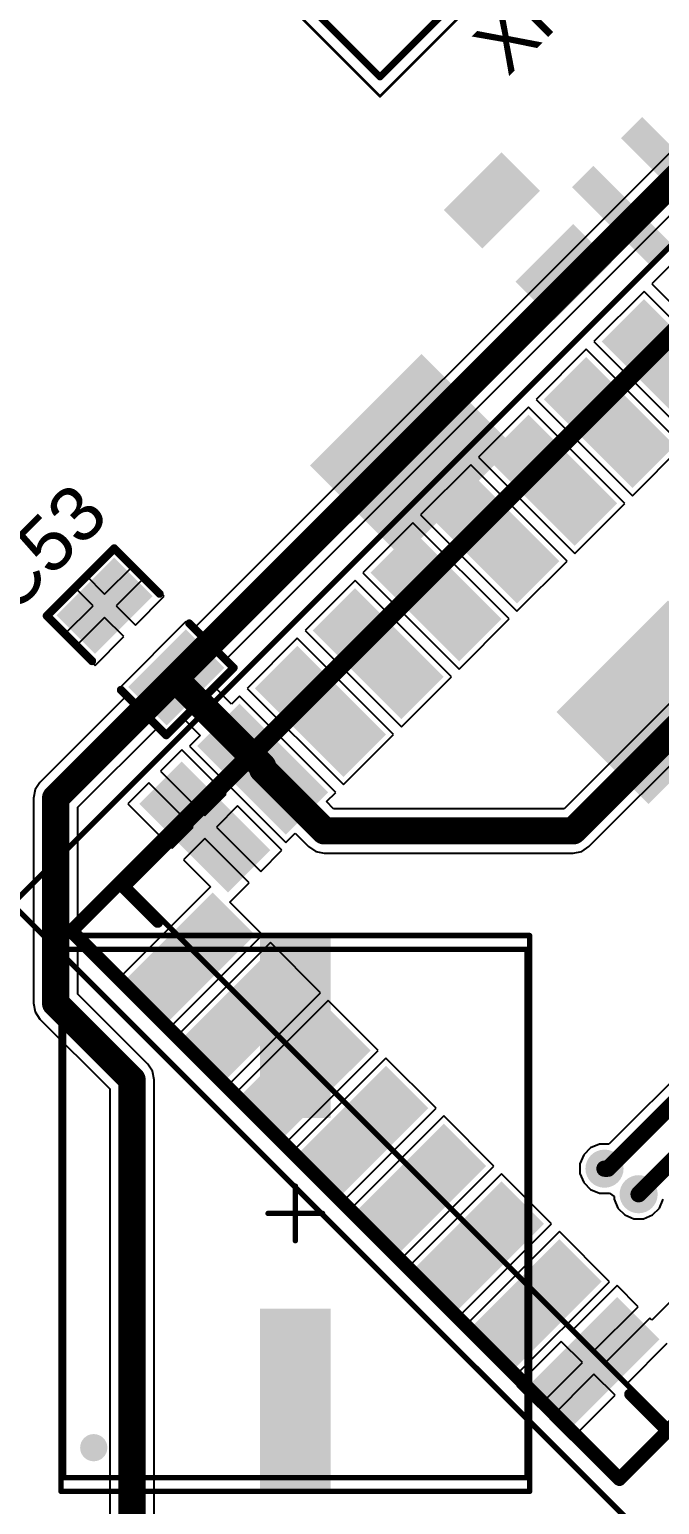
# Model space of a CAD drawing. Header units: millimetres. Extents: x 100 to 300, y 101 to 245.
# Drawn here: x 253.72 to 265.28, y 197.31 to 224.38 of the extents above; entities that cross this region are included whole.
import ezdxf

# ---------------------------------------------------------------- set-up
doc = ezdxf.new("R2010")
doc.units = ezdxf.units.MM
for name, color, linetype in [('BottomPaste', 16, 'Continuous'), ('BottomSolder', 6, 'Continuous'), ('Mechanical1', 6, 'Continuous'), ('Mechanical11', 56, 'Continuous'), ('Mechanical13', 56, 'Continuous'), ('Mechanical15', 56, 'Continuous'), ('MultiLayer', 9, 'Continuous'), ('PadHoleLayer', 156, 'Continuous'), ('TopLayer', 1, 'Continuous'), ('TopOverlay', 2, 'Continuous'), ('TopPaste', 8, 'Continuous'), ('TopSolder', 216, 'Continuous'), ('ViaHoleLayer', 16, 'Continuous')]:
    doc.layers.add(name, color=color, linetype=linetype)
doc.styles.add('Arial', font='', dxfattribs={"height": 0.2})
doc.styles.get('Arial').set_extended_font_data('Arial')

# ---------------------------------------------------------------- blocks, each defined once
blk = doc.blocks.new('CAP0805_27')
at = {"layer": 'TopLayer'}
for points in [[(-1.379, 0.704), (-0.479, 0.704), (-0.479, -0.693), (-1.379, -0.693)], [(0.481, 0.704), (1.381, 0.704), (1.381, -0.693), (0.481, -0.693)]]:
    blk.add_hatch(color=1, dxfattribs=at).paths.add_polyline_path(points)
at = {"layer": 'TopPaste'}
for points in [[(-1.379, 0.704), (-0.479, 0.704), (-0.479, -0.693), (-1.379, -0.693)], [(0.481, 0.704), (1.381, 0.704), (1.381, -0.693), (0.481, -0.693)]]:
    blk.add_hatch(color=8, dxfattribs=at).paths.add_polyline_path(points)
at = {"layer": 'TopSolder'}
for points in [[(-1.429, 0.754), (-0.429, 0.754), (-0.429, -0.743), (-1.429, -0.743)], [(0.431, 0.754), (1.431, 0.754), (1.431, -0.743), (0.431, -0.743)]]:
    blk.add_hatch(color=216, dxfattribs=at).paths.add_polyline_path(points)
at = {"layer": 'TopOverlay', "const_width": 0.15}
for points in [[(-1.55, 0.875), (-0.375, 0.875)], [(-1.55, -0.85), (-1.55, 0.85)], [(0.4, 0.875), (1.55, 0.875)], [(1.55, -0.85), (1.55, 0.85)], [(-1.55, -0.875), (-0.375, -0.875)], [(0.375, -0.875), (1.55, -0.875)]]:
    blk.add_lwpolyline(points, dxfattribs=at)
at = {"layer": 'TopOverlay', "const_width": 0.075}
for points in [[(-1.588, 0.875, 1), (-1.513, 0.875, 1)], [(-1.588, 0.85, 1), (-1.513, 0.85, 1)], [(-0.413, 0.875, 1), (-0.337, 0.875, 1)], [(0.362, 0.875, 1), (0.437, 0.875, 1)], [(1.512, 0.875, 1), (1.587, 0.875, 1)], [(1.512, 0.85, 1), (1.587, 0.85, 1)], [(-1.588, -0.85, 1), (-1.513, -0.85, 1)], [(-1.588, -0.875, 1), (-1.513, -0.875, 1)], [(-0.413, -0.875, 1), (-0.337, -0.875, 1)], [(0.337, -0.875, 1), (0.413, -0.875, 1)], [(1.512, -0.85, 1), (1.587, -0.85, 1)], [(1.512, -0.875, 1), (1.587, -0.875, 1)]]:
    blk.add_lwpolyline(points, format="xyb", close=True, dxfattribs=at)
blk = doc.blocks.new('CAP0805_B_28')
at = {"layer": 'BottomPaste'}
for points in [[(-1.379, 0.693), (-0.479, 0.693), (-0.479, -0.704), (-1.379, -0.704)], [(0.481, 0.693), (1.381, 0.693), (1.381, -0.704), (0.481, -0.704)]]:
    blk.add_hatch(color=16, dxfattribs=at).paths.add_polyline_path(points)
at = {"layer": 'BottomSolder'}
for points in [[(-1.429, 0.743), (-0.429, 0.743), (-0.429, -0.754), (-1.429, -0.754)], [(0.431, 0.743), (1.431, 0.743), (1.431, -0.754), (0.431, -0.754)]]:
    blk.add_hatch(color=6, dxfattribs=at).paths.add_polyline_path(points)
blk = doc.blocks.new('JST_XH_2_34')
at = {"layer": 'BottomSolder'}
blk.add_hatch(color=6, dxfattribs=at).paths.add_polyline_path([(-2.088, 0.313), (-0.413, 0.313), (-0.413, -1.363), (-2.088, -1.363)])
h = blk.add_hatch(color=6, dxfattribs=at)
edge = h.paths.add_edge_path()
edge.add_arc((1.25, -0.525), 0.837, 0, 360)
at = {"layer": 'MultiLayer'}
h = blk.add_hatch(color=9, dxfattribs=at)
edge = h.paths.add_edge_path()
edge.add_arc((1.25, -0.525), 0.787, 0, 360)
at = {"layer": 'PadHoleLayer'}
h = blk.add_hatch(color=156, dxfattribs=at)
edge = h.paths.add_edge_path()
edge.add_arc((-1.25, -0.525), 0.525, 0, 360)
h = blk.add_hatch(color=156, dxfattribs=at)
edge = h.paths.add_edge_path()
edge.add_arc((1.25, -0.525), 0.525, 0, 360)
at = {"layer": 'TopLayer'}
blk.add_hatch(color=1, dxfattribs=at).paths.add_polyline_path([(-2.038, 0.263), (-0.463, 0.263), (-0.463, -1.313), (-2.038, -1.313)])
h = blk.add_hatch(color=1, dxfattribs=at)
edge = h.paths.add_edge_path()
edge.add_arc((1.25, -0.525), 0.787, 0, 360)
at = {"layer": 'TopSolder'}
blk.add_hatch(color=216, dxfattribs=at).paths.add_polyline_path([(-2.088, 0.313), (-0.413, 0.313), (-0.413, -1.363), (-2.088, -1.363)])
h = blk.add_hatch(color=216, dxfattribs=at)
edge = h.paths.add_edge_path()
edge.add_arc((1.25, -0.525), 0.837, 0, 360)
at = {"layer": 'Mechanical13', "const_width": 0.127}
for points in [[(3.7, 2.875), (-3.7, 2.875)], [(-3.7, -2.875), (-3.7, 2.875)], [(3.7, -2.875), (3.7, 2.875)], [(3.7, -2.875), (-3.7, -2.875)]]:
    blk.add_lwpolyline(points, dxfattribs=at)
at = {"layer": 'Mechanical13'}
for points, const_width in [([(-3.732, 2.875, 1), (-3.668, 2.875, 1)], 0.0635), ([(-3.732, 2.875, 1), (-3.668, 2.875, 1)], 0.0635), ([(3.668, 2.875, 1), (3.732, 2.875, 1)], 0.0635), ([(3.668, 2.875, 1), (3.732, 2.875, 1)], 0.0635), ([(-4.35, -0.525, 1), (-4.55, -0.525, 1)], 0.2), ([(-4.6, -0.525, 1), (-4.5, -0.525, 1)], 0.1), ([(-4.4, -0.525, 1), (-4.3, -0.525, 1)], 0.1), ([(-3.732, -2.875, 1), (-3.668, -2.875, 1)], 0.0635), ([(-3.732, -2.875, 1), (-3.668, -2.875, 1)], 0.0635), ([(3.668, -2.875, 1), (3.732, -2.875, 1)], 0.0635), ([(3.668, -2.875, 1), (3.732, -2.875, 1)], 0.0635)]:
    blk.add_lwpolyline(points, format="xyb", close=True, dxfattribs=dict(at, const_width=const_width))
at = {"layer": 'Mechanical15', "const_width": 0.05}
for points in [[(3.95, 3.125), (-3.95, 3.125)], [(-3.95, -3.125), (-3.95, 3.125)], [(3.95, -3.125), (3.95, 3.125)], [(3.95, -3.125), (-3.95, -3.125)]]:
    blk.add_lwpolyline(points, dxfattribs=at)
at = {"layer": 'Mechanical15', "const_width": 0.025}
for points in [[(-3.962, 3.125, 1), (-3.938, 3.125, 1)], [(-3.962, 3.125, 1), (-3.938, 3.125, 1)], [(3.938, 3.125, 1), (3.962, 3.125, 1)], [(3.938, 3.125, 1), (3.962, 3.125, 1)], [(-3.962, -3.125, 1), (-3.938, -3.125, 1)], [(-3.962, -3.125, 1), (-3.938, -3.125, 1)], [(3.938, -3.125, 1), (3.962, -3.125, 1)], [(3.938, -3.125, 1), (3.962, -3.125, 1)]]:
    blk.add_lwpolyline(points, format="xyb", close=True, dxfattribs=at)
at = {"layer": 'TopOverlay', "const_width": 0.127}
for points in [[(3.7, 2.875), (-3.7, 2.875)], [(-3.7, -2.875), (-3.7, 2.875)], [(3.7, -2.875), (3.7, 2.875)], [(3.7, -2.875), (-3.7, -2.875)]]:
    blk.add_lwpolyline(points, dxfattribs=at)
at = {"layer": 'TopOverlay'}
for points, const_width in [([(-3.732, 2.875, 1), (-3.668, 2.875, 1)], 0.0635), ([(-3.732, 2.875, 1), (-3.668, 2.875, 1)], 0.0635), ([(3.668, 2.875, 1), (3.732, 2.875, 1)], 0.0635), ([(3.668, 2.875, 1), (3.732, 2.875, 1)], 0.0635), ([(-4.35, -0.525, 1), (-4.55, -0.525, 1)], 0.2), ([(-4.6, -0.525, 1), (-4.5, -0.525, 1)], 0.1), ([(-4.4, -0.525, 1), (-4.3, -0.525, 1)], 0.1), ([(-3.732, -2.875, 1), (-3.668, -2.875, 1)], 0.0635), ([(-3.732, -2.875, 1), (-3.668, -2.875, 1)], 0.0635), ([(3.668, -2.875, 1), (3.732, -2.875, 1)], 0.0635), ([(3.668, -2.875, 1), (3.732, -2.875, 1)], 0.0635)]:
    blk.add_lwpolyline(points, format="xyb", close=True, dxfattribs=dict(at, const_width=const_width))
blk = doc.blocks.new('HSOP_8_B_60')
at = {"layer": 'BottomPaste'}
for points in [[(-2.122, 3.7), (-1.672, 3.7), (-1.672, 1.8), (-2.122, 1.8)], [(-0.852, 3.7), (-0.402, 3.7), (-0.402, 1.8), (-0.852, 1.8)], [(0.418, 3.7), (0.868, 3.7), (0.868, 1.8), (0.418, 1.8)], [(1.688, 3.7), (2.138, 3.7), (2.138, 1.8), (1.688, 1.8)], [(-1.542, 1.15), (1.558, 1.15), (1.558, -1.25), (-1.542, -1.25)], [(-2.122, -1.9), (-1.672, -1.9), (-1.672, -3.8), (-2.122, -3.8)], [(-0.852, -1.9), (-0.402, -1.9), (-0.402, -3.8), (-0.852, -3.8)], [(0.418, -1.9), (0.868, -1.9), (0.868, -3.8), (0.418, -3.8)], [(1.688, -1.9), (2.138, -1.9), (2.138, -3.8), (1.688, -3.8)]]:
    blk.add_hatch(color=16, dxfattribs=at).paths.add_polyline_path(points)
at = {"layer": 'BottomSolder'}
for points in [[(-2.172, 3.75), (-1.622, 3.75), (-1.622, 1.75), (-2.172, 1.75)], [(-0.902, 3.75), (-0.352, 3.75), (-0.352, 1.75), (-0.902, 1.75)], [(0.368, 3.75), (0.918, 3.75), (0.918, 1.75), (0.368, 1.75)], [(1.638, 3.75), (2.188, 3.75), (2.188, 1.75), (1.638, 1.75)], [(-1.592, 1.2), (1.608, 1.2), (1.608, -1.3), (-1.592, -1.3)], [(-2.172, -1.85), (-1.622, -1.85), (-1.622, -3.85), (-2.172, -3.85)], [(-0.902, -1.85), (-0.352, -1.85), (-0.352, -3.85), (-0.902, -3.85)], [(0.368, -1.85), (0.918, -1.85), (0.918, -3.85), (0.368, -3.85)], [(1.638, -1.85), (2.188, -1.85), (2.188, -3.85), (1.638, -3.85)]]:
    blk.add_hatch(color=6, dxfattribs=at).paths.add_polyline_path(points)
blk = doc.blocks.new('D8C3_2H12_B_183')
at = {"layer": 'BottomPaste'}
for points in [[(-1.8, 0.6), (-1.8, -0.6), (-5, -0.6), (-5, 0.6)], [(5, 0.6), (5, -0.6), (1.8, -0.6), (1.8, 0.6)]]:
    blk.add_hatch(color=16, dxfattribs=at).paths.add_polyline_path(points)
at = {"layer": 'BottomSolder'}
for points in [[(-1.75, 0.65), (-1.75, -0.65), (-5.05, -0.65), (-5.05, 0.65)], [(5.05, 0.65), (5.05, -0.65), (1.75, -0.65), (1.75, 0.65)]]:
    blk.add_hatch(color=6, dxfattribs=at).paths.add_polyline_path(points)
at = {"layer": 'Mechanical1'}
h = blk.add_hatch(color=6, dxfattribs=at)
edge = h.paths.add_edge_path()
edge.add_arc((-4.3, 3.7), 0.25, 0, 360)
at = {"layer": 'Mechanical1', "const_width": 0.1}
for points in [[(-4.852, 4.25), (-4.852, -4.25)], [(-4.852, 4.25), (4.848, 4.25)], [(4.848, 4.25), (4.848, -4.25)], [(-4.852, -4.25), (4.848, -4.25)]]:
    blk.add_lwpolyline(points, dxfattribs=at)
at = {"layer": 'Mechanical1', "const_width": 0.05}
for points in [[(-4.877, 4.25, 1), (-4.827, 4.25, 1)], [(-4.877, 4.25, 1), (-4.827, 4.25, 1)], [(4.823, 4.25, 1), (4.873, 4.25, 1)], [(4.823, 4.25, 1), (4.873, 4.25, 1)], [(-4.877, -4.25, 1), (-4.827, -4.25, 1)], [(-4.877, -4.25, 1), (-4.827, -4.25, 1)], [(4.823, -4.25, 1), (4.873, -4.25, 1)], [(4.823, -4.25, 1), (4.873, -4.25, 1)]]:
    blk.add_lwpolyline(points, format="xyb", close=True, dxfattribs=at)
at = {"layer": 'Mechanical15', "const_width": 0.1}
for points in [[(-5.1, 4.3), (5.1, 4.3)], [(-5.1, 4.3), (-5.1, -4.3)], [(5.1, 4.3), (5.1, -4.3)], [(0, 0.5), (0, -0.5)], [(-0.5, 0), (0.5, 0)], [(-5.1, -4.3), (5.1, -4.3)]]:
    blk.add_lwpolyline(points, dxfattribs=at)
at = {"layer": 'Mechanical15', "const_width": 0.05}
for points in [[(-5.125, 4.3, 1), (-5.075, 4.3, 1)], [(-5.125, 4.3, 1), (-5.075, 4.3, 1)], [(5.075, 4.3, 1), (5.125, 4.3, 1)], [(5.075, 4.3, 1), (5.125, 4.3, 1)], [(-0.025, 0.5, 1), (0.025, 0.5, 1)], [(-0.525, 0, 1), (-0.475, 0, 1)], [(0.475, 0, 1), (0.525, 0, 1)], [(-0.025, -0.5, 1), (0.025, -0.5, 1)], [(-5.125, -4.3, 1), (-5.075, -4.3, 1)], [(-5.125, -4.3, 1), (-5.075, -4.3, 1)], [(5.075, -4.3, 1), (5.125, -4.3, 1)], [(5.075, -4.3, 1), (5.125, -4.3, 1)]]:
    blk.add_lwpolyline(points, format="xyb", close=True, dxfattribs=at)
blk = doc.blocks.new('CAP_TANT_D_B_187')
at = {"layer": 'BottomPaste'}
for points in [[(-4.323, 1.403), (-2.037, 1.403), (-2.037, -1.391), (-4.323, -1.391)], [(2.077, 1.403), (4.363, 1.403), (4.363, -1.391), (2.077, -1.391)]]:
    blk.add_hatch(color=16, dxfattribs=at).paths.add_polyline_path(points)
at = {"layer": 'BottomSolder'}
for points in [[(-4.373, 1.453), (-1.987, 1.453), (-1.987, -1.441), (-4.373, -1.441)], [(2.027, 1.453), (4.413, 1.453), (4.413, -1.441), (2.027, -1.441)]]:
    blk.add_hatch(color=6, dxfattribs=at).paths.add_polyline_path(points)
blk = doc.blocks.new('HC_05_197')
at = {"layer": 'TopLayer'}
for points in [[(-7.986, 0.287), (-7.986, 1.287), (-5.786, 1.287), (-5.786, 0.287)], [(-7.986, -1.213), (-7.986, -0.213), (-5.786, -0.213), (-5.786, -1.213)], [(-7.986, -2.713), (-7.986, -1.713), (-5.786, -1.713), (-5.786, -2.713)], [(-7.986, -4.213), (-7.986, -3.213), (-5.786, -3.213), (-5.786, -4.213)], [(-7.986, -5.713), (-7.986, -4.713), (-5.786, -4.713), (-5.786, -5.713)], [(-7.986, -7.213), (-7.986, -6.213), (-5.786, -6.213), (-5.786, -7.213)], [(-7.986, -8.713), (-7.986, -7.713), (-5.786, -7.713), (-5.786, -8.713)], [(-7.986, -10.213), (-7.986, -9.213), (-5.786, -9.213), (-5.786, -10.213)], [(-7.986, -11.713), (-7.986, -10.713), (-5.786, -10.713), (-5.786, -11.713)], [(-4.886, -14.213), (-5.886, -14.213), (-5.886, -12.013), (-4.886, -12.013)], [(-3.386, -14.213), (-4.386, -14.213), (-4.386, -12.013), (-3.386, -12.013)], [(-1.886, -14.213), (-2.886, -14.213), (-2.886, -12.013), (-1.886, -12.013)], [(-0.386, -14.213), (-1.386, -14.213), (-1.386, -12.013), (-0.386, -12.013)], [(1.114, -14.213), (0.114, -14.213), (0.114, -12.013), (1.114, -12.013)], [(2.614, -14.213), (1.614, -14.213), (1.614, -12.013), (2.614, -12.013)], [(4.114, -14.213), (3.114, -14.213), (3.114, -12.013), (4.114, -12.013)], [(5.614, -14.213), (4.614, -14.213), (4.614, -12.013), (5.614, -12.013)]]:
    blk.add_hatch(color=1, dxfattribs=at).paths.add_polyline_path(points)
at = {"layer": 'TopPaste'}
for points in [[(-7.986, 0.287), (-7.986, 1.287), (-5.786, 1.287), (-5.786, 0.287)], [(-7.986, -1.213), (-7.986, -0.213), (-5.786, -0.213), (-5.786, -1.213)], [(-7.986, -2.713), (-7.986, -1.713), (-5.786, -1.713), (-5.786, -2.713)], [(-7.986, -4.213), (-7.986, -3.213), (-5.786, -3.213), (-5.786, -4.213)], [(-7.986, -5.713), (-7.986, -4.713), (-5.786, -4.713), (-5.786, -5.713)], [(-7.986, -7.213), (-7.986, -6.213), (-5.786, -6.213), (-5.786, -7.213)], [(-7.986, -8.713), (-7.986, -7.713), (-5.786, -7.713), (-5.786, -8.713)], [(-7.986, -10.213), (-7.986, -9.213), (-5.786, -9.213), (-5.786, -10.213)], [(-7.986, -11.713), (-7.986, -10.713), (-5.786, -10.713), (-5.786, -11.713)], [(-4.886, -14.213), (-5.886, -14.213), (-5.886, -12.013), (-4.886, -12.013)], [(-3.386, -14.213), (-4.386, -14.213), (-4.386, -12.013), (-3.386, -12.013)], [(-1.886, -14.213), (-2.886, -14.213), (-2.886, -12.013), (-1.886, -12.013)], [(-0.386, -14.213), (-1.386, -14.213), (-1.386, -12.013), (-0.386, -12.013)], [(1.114, -14.213), (0.114, -14.213), (0.114, -12.013), (1.114, -12.013)], [(2.614, -14.213), (1.614, -14.213), (1.614, -12.013), (2.614, -12.013)], [(4.114, -14.213), (3.114, -14.213), (3.114, -12.013), (4.114, -12.013)], [(5.614, -14.213), (4.614, -14.213), (4.614, -12.013), (5.614, -12.013)]]:
    blk.add_hatch(color=8, dxfattribs=at).paths.add_polyline_path(points)
at = {"layer": 'TopSolder'}
for points in [[(-8.036, 0.237), (-8.036, 1.337), (-5.736, 1.337), (-5.736, 0.237)], [(-8.036, -1.263), (-8.036, -0.163), (-5.736, -0.163), (-5.736, -1.263)], [(-8.036, -2.763), (-8.036, -1.663), (-5.736, -1.663), (-5.736, -2.763)], [(-8.036, -4.263), (-8.036, -3.163), (-5.736, -3.163), (-5.736, -4.263)], [(-8.036, -5.763), (-8.036, -4.663), (-5.736, -4.663), (-5.736, -5.763)], [(-8.036, -7.263), (-8.036, -6.163), (-5.736, -6.163), (-5.736, -7.263)], [(-8.036, -8.763), (-8.036, -7.663), (-5.736, -7.663), (-5.736, -8.763)], [(-8.036, -10.263), (-8.036, -9.163), (-5.736, -9.163), (-5.736, -10.263)], [(-8.036, -11.763), (-8.036, -10.663), (-5.736, -10.663), (-5.736, -11.763)], [(-4.836, -14.263), (-5.936, -14.263), (-5.936, -11.963), (-4.836, -11.963)], [(-3.336, -14.263), (-4.436, -14.263), (-4.436, -11.963), (-3.336, -11.963)], [(-1.836, -14.263), (-2.936, -14.263), (-2.936, -11.963), (-1.836, -11.963)], [(-0.336, -14.263), (-1.436, -14.263), (-1.436, -11.963), (-0.336, -11.963)], [(1.164, -14.263), (0.064, -14.263), (0.064, -11.963), (1.164, -11.963)], [(2.664, -14.263), (1.564, -14.263), (1.564, -11.963), (2.664, -11.963)], [(4.164, -14.263), (3.064, -14.263), (3.064, -11.963), (4.164, -11.963)], [(5.664, -14.263), (4.564, -14.263), (4.564, -11.963), (5.664, -11.963)]]:
    blk.add_hatch(color=216, dxfattribs=at).paths.add_polyline_path(points)
at = {"layer": 'Mechanical1', "const_width": 0.1}
for points in [[(-7.096, -12.973), (-7.096, 15.037)], [(-7.096, -12.973), (6.924, -12.973)]]:
    blk.add_lwpolyline(points, dxfattribs=at)
at = {"layer": 'Mechanical1', "const_width": 0.05}
blk.add_lwpolyline([(-7.121, -12.973, 1), (-7.071, -12.973, 1)], format="xyb", close=True, dxfattribs=at)
blk.add_lwpolyline([(-7.121, -12.973, 1), (-7.071, -12.973, 1)], format="xyb", close=True, dxfattribs=at)
at = {"layer": 'Mechanical11', "const_width": 0.254}
for points in [[(-7.267, -14.295), (-7.267, 15.042)], [(6.957, -14.295), (6.957, 15.042)], [(-7.267, -14.295), (6.957, -14.295)]]:
    blk.add_lwpolyline(points, dxfattribs=at)
at = {"layer": 'Mechanical11', "const_width": 0.127}
for points in [[(-7.331, -14.295, 1), (-7.204, -14.295, 1)], [(-7.331, -14.295, 1), (-7.204, -14.295, 1)], [(6.893, -14.295, 1), (7.02, -14.295, 1)], [(6.893, -14.295, 1), (7.02, -14.295, 1)]]:
    blk.add_lwpolyline(points, format="xyb", close=True, dxfattribs=at)
at = {"layer": 'Mechanical15', "const_width": 0.1}
for points in [[(-8.386, -14.713), (-8.386, 15.287)], [(-8.386, -14.713), (8.114, -14.713)]]:
    blk.add_lwpolyline(points, dxfattribs=at)
at = {"layer": 'TopOverlay', "const_width": 0.2}
for points in [[(-7.186, -13.063), (-7.186, -12.088)], [(-7.186, -13.063), (-6.261, -13.063)], [(5.989, -13.063), (7.014, -13.063)]]:
    blk.add_lwpolyline(points, dxfattribs=at)
at = {"layer": 'TopOverlay', "const_width": 0.1}
for points in [[(-7.236, -12.088, 1), (-7.136, -12.088, 1)], [(-7.236, -13.063, 1), (-7.136, -13.063, 1)], [(-7.236, -13.063, 1), (-7.136, -13.063, 1)], [(-6.311, -13.063, 1), (-6.211, -13.063, 1)], [(5.939, -13.063, 1), (6.039, -13.063, 1)]]:
    blk.add_lwpolyline(points, format="xyb", close=True, dxfattribs=at)

msp = doc.modelspace()

# ---------------------------------------------------------------- hatches: boundary and pattern name
at = {"layer": 'BottomSolder'}
h = msp.add_hatch(color=6, dxfattribs=at)
edge = h.paths.add_edge_path()
edge.add_arc((264.274, 203.469), 0.35, 0, 360)
h = msp.add_hatch(color=6, dxfattribs=at)
edge = h.paths.add_edge_path()
edge.add_arc((264.9, 203), 0.35, 0, 360)
at = {"layer": 'TopLayer'}
h = msp.add_hatch(color=1, dxfattribs=at)
edge = h.paths.add_edge_path()
edge.add_arc((264.274, 203.469), 0.3, 0, 360)
h = msp.add_hatch(color=1, dxfattribs=at)
edge = h.paths.add_edge_path()
edge.add_arc((264.9, 203), 0.3, 0, 360)
at = {"layer": 'TopSolder'}
h = msp.add_hatch(color=216, dxfattribs=at)
edge = h.paths.add_edge_path()
edge.add_arc((264.274, 203.469), 0.35, 0, 360)
h = msp.add_hatch(color=216, dxfattribs=at)
edge = h.paths.add_edge_path()
edge.add_arc((264.9, 203), 0.35, 0, 360)
at = {"layer": 'ViaHoleLayer'}
h = msp.add_hatch(color=16, dxfattribs=at)
edge = h.paths.add_edge_path()
edge.add_arc((264.274, 203.469), 0.15, 0, 360)
h = msp.add_hatch(color=16, dxfattribs=at)
edge = h.paths.add_edge_path()
edge.add_arc((264.9, 203), 0.15, 0, 360)

# ---------------------------------------------------------------- linework, layer by layer
at = {"layer": 'TopLayer'}
for p, q in [((272.28, 228.927), (256.727, 213.373)), ((257.304, 212.796), (272.959, 228.452)), ((266.061, 220.629), (265.142, 219.71)), ((265, 219.568), (264.081, 218.649)), ((266.768, 217.8), (265, 219.568)), ((265.142, 219.71), (266.91, 217.942)), ((263.94, 218.507), (263.02, 217.588)), ((265.707, 216.74), (263.94, 218.507)), ((264.081, 218.649), (265.849, 216.881)), ((262.879, 217.447), (261.96, 216.528)), ((264.647, 215.679), (262.879, 217.447)), ((263.02, 217.588), (264.788, 215.82)), ((264.788, 215.82), (265.707, 216.74)), ((261.818, 216.386), (260.899, 215.467)), ((263.586, 214.618), (261.818, 216.386)), ((261.96, 216.528), (263.728, 214.76)), ((269.389, 215.935), (263.531, 210.076)), ((263.728, 214.76), (264.647, 215.679)), ((260.758, 215.325), (259.838, 214.406)), ((262.525, 213.558), (260.758, 215.325)), ((260.899, 215.467), (262.667, 213.699)), ((263.988, 209.38), (269.813, 215.205)), ((255.276, 214.895), (254.746, 214.366)), ((255.629, 214.541), (255.276, 214.895)), ((255.1, 214.012), (255.629, 214.541)), ((262.667, 213.699), (263.586, 214.618)), ((254.534, 214.154), (254.005, 213.624)), ((254.888, 213.8), (254.534, 214.154)), ((254.746, 214.366), (255.1, 214.012)), ((255.841, 214.329), (255.312, 213.8)), ((256.195, 213.976), (255.841, 214.329)), ((259.697, 214.265), (258.778, 213.346)), ((261.465, 212.497), (259.697, 214.265)), ((259.838, 214.406), (261.606, 212.638)), ((255.666, 213.446), (256.195, 213.976)), ((254.005, 213.624), (254.359, 213.271)), ((254.359, 213.271), (254.888, 213.8)), ((255.312, 213.8), (255.666, 213.446)), ((255.1, 213.588), (254.571, 213.059)), ((255.454, 213.234), (255.1, 213.588)), ((256.591, 213.509), (255.391, 212.309)), ((256.727, 213.373), (256.591, 213.509)), ((258.778, 213.346), (260.546, 211.578)), ((261.606, 212.638), (262.525, 213.558)), ((254.571, 213.059), (254.924, 212.705)), ((254.924, 212.705), (255.454, 213.234)), ((258.636, 213.204), (257.717, 212.285)), ((260.404, 211.436), (258.636, 213.204)), ((257.439, 212.66), (257.304, 212.796)), ((257.103, 212.324), (257.439, 212.66)), ((255.391, 212.309), (255.527, 212.173)), ((257.429, 211.997), (257.103, 212.324)), ((257.717, 212.285), (259.485, 210.517)), ((260.546, 211.578), (261.465, 212.497)), ((255.527, 212.173), (253.912, 210.558)), ((257.576, 212.144), (257.429, 211.997)), ((259.344, 210.376), (257.576, 212.144)), ((256.24, 211.461), (256.526, 211.747)), ((256.526, 211.747), (256.853, 211.421)), ((272.232, 211.795), (264.356, 203.919)), ((254.608, 210.101), (256.104, 211.596)), ((256.104, 211.596), (256.24, 211.461)), ((259.485, 210.517), (260.404, 211.436)), ((256.853, 211.421), (256.656, 211.224)), ((256.656, 211.224), (258.424, 209.457)), ((256.515, 211.154), (256.126, 210.765)), ((257.328, 210.34), (256.515, 211.154)), ((256.126, 210.765), (256.939, 209.951)), ((253.823, 210.426), (253.792, 210.27)), ((253.912, 210.558), (253.823, 210.426)), ((255.914, 210.553), (255.525, 210.164)), ((256.727, 209.739), (255.914, 210.553)), ((259.172, 210.205), (259.344, 210.376)), ((253.792, 210.27), (253.792, 210.27)), ((253.792, 210.27), (253.792, 206.504)), ((254.608, 206.673), (254.608, 210.101)), ((255.525, 210.164), (256.338, 209.35)), ((256.939, 209.951), (257.328, 210.34)), ((257.54, 210.128), (257.151, 209.739)), ((258.354, 209.315), (257.54, 210.128)), ((259.3, 210.076), (259.172, 210.205)), ((263.531, 210.076), (259.3, 210.076)), ((256.338, 209.35), (256.727, 209.739)), ((257.151, 209.739), (257.965, 208.926)), ((258.424, 209.457), (258.596, 209.628)), ((258.596, 209.628), (258.843, 209.38)), ((256.939, 209.527), (256.55, 209.138)), ((257.753, 208.714), (256.939, 209.527)), ((257.965, 208.926), (258.354, 209.315)), ((258.843, 209.38), (258.843, 209.38)), ((258.843, 209.38), (258.975, 209.292)), ((258.975, 209.292), (259.131, 209.261)), ((263.7, 209.261), (263.856, 209.292)), ((263.856, 209.292), (263.988, 209.38)), ((256.55, 209.138), (257.045, 208.643)), ((259.131, 209.261), (263.7, 209.261)), ((263.7, 209.261), (263.7, 209.261)), ((257.045, 208.643), (255.313, 206.911)), ((257.399, 208.36), (257.753, 208.714)), ((258, 207.759), (257.399, 208.36)), ((256.232, 205.992), (258, 207.759)), ((258.141, 207.618), (256.374, 205.85)), ((259.061, 206.699), (258.141, 207.618)), ((255.313, 206.911), (256.232, 205.992)), ((255.891, 205.389), (254.608, 206.673)), ((257.293, 204.931), (259.061, 206.699)), ((253.792, 206.504), (253.792, 206.504)), ((253.792, 206.504), (253.823, 206.348)), ((253.823, 206.348), (253.912, 206.215)), ((259.202, 206.557), (257.434, 204.79)), ((260.121, 205.638), (259.202, 206.557)), ((253.912, 206.215), (255.195, 204.932)), ((256.374, 205.85), (257.293, 204.931)), ((258.354, 203.87), (260.121, 205.638)), ((260.263, 205.497), (258.495, 203.729)), ((261.182, 204.577), (260.263, 205.497)), ((255.98, 205.257), (255.891, 205.389)), ((255.891, 205.389), (255.891, 205.389)), ((256.011, 205.101), (255.98, 205.257)), ((256.011, 190.988), (256.011, 205.101)), ((255.195, 204.932), (255.195, 190.988)), ((257.434, 204.79), (258.354, 203.87)), ((259.414, 202.81), (261.182, 204.577)), ((261.323, 204.436), (259.556, 202.668)), ((262.243, 203.517), (261.323, 204.436)), ((264.185, 203.919), (264.019, 203.85)), ((264.356, 203.919), (264.185, 203.919)), ((258.495, 203.729), (259.414, 202.81)), ((263.893, 203.724), (263.824, 203.558)), ((264.019, 203.85), (263.893, 203.724)), ((260.475, 201.749), (262.243, 203.517)), ((262.384, 203.375), (260.616, 201.608)), ((263.303, 202.456), (262.384, 203.375)), ((263.824, 203.558), (263.824, 203.379)), ((263.824, 203.379), (263.893, 203.214)), ((263.893, 203.214), (264.019, 203.087)), ((264.019, 203.087), (264.185, 203.019)), ((264.185, 203.019), (264.364, 203.019)), ((264.364, 203.019), (264.45, 202.961)), ((264.45, 202.961), (264.45, 202.91)), ((264.45, 202.91), (264.519, 202.745)), ((265.281, 202.745), (265.35, 202.91)), ((259.556, 202.668), (260.475, 201.749)), ((264.519, 202.745), (264.645, 202.619)), ((264.645, 202.619), (264.81, 202.55)), ((264.81, 202.55), (264.99, 202.55)), ((264.99, 202.55), (265.155, 202.619)), ((265.155, 202.619), (265.281, 202.745)), ((261.536, 200.688), (263.303, 202.456)), ((263.445, 202.315), (261.677, 200.547)), ((264.364, 201.395), (263.445, 202.315)), ((260.616, 201.608), (261.536, 200.688)), ((262.596, 199.628), (264.364, 201.395)), ((264.505, 201.325), (263.692, 200.512)), ((264.894, 200.936), (264.505, 201.325)), ((264.081, 200.123), (264.894, 200.936)), ((265.46, 201.007), (265.142, 200.688)), ((265.106, 200.724), (264.293, 199.911)), ((265.142, 200.688), (265.106, 200.724)), ((261.677, 200.547), (262.596, 199.628)), ((263.692, 200.512), (264.081, 200.123)), ((263.48, 200.299), (262.667, 199.486)), ((263.869, 199.911), (263.48, 200.299)), ((264.682, 199.522), (265.425, 200.264)), ((263.056, 199.097), (263.869, 199.911)), ((264.293, 199.911), (264.682, 199.522)), ((264.081, 199.698), (263.268, 198.885)), ((264.47, 199.31), (264.081, 199.698)), ((262.667, 199.486), (263.056, 199.097)), ((263.657, 198.496), (264.47, 199.31)), ((263.268, 198.885), (263.657, 198.496))]:
    msp.add_line(p, q, dxfattribs=at)
for points, const_width in [([(256.415, 212.485), (272.688, 228.758)], 0.5), ([(263.7, 209.669), (269.813, 215.781)], 0.5), ([(254.2, 210.27), (256.415, 212.485)], 0.5), ([(256.415, 212.435), (256.415, 212.485)], 0.5), ([(256.415, 212.435), (258, 210.85)], 0.5), ([(264.338, 203.469), (272.537, 211.668)], 0.3), ([(264.9, 203), (273.393, 211.493)], 0.3), ([(258, 210.8), (258, 210.85)], 0.5), ([(258, 210.8), (259.131, 209.669)], 0.5), ([(254.2, 206.504), (254.2, 210.27)], 0.5), ([(259.131, 209.669), (263.7, 209.669)], 0.5), ([(254.2, 206.504), (255.603, 205.101)], 0.5), ([(255.603, 190.797), (255.603, 205.101)], 0.5), ([(264.274, 203.469), (264.338, 203.469)], 0.3)]:
    msp.add_lwpolyline(points, dxfattribs=dict(at, const_width=const_width))
for points, const_width in [([(256.29, 212.485, 1), (256.54, 212.485, 1)], 0.25), ([(256.29, 212.485, 1), (256.54, 212.485, 1)], 0.25), ([(256.29, 212.485, 1), (256.54, 212.485, 1)], 0.25), ([(256.29, 212.435, 1), (256.54, 212.435, 1)], 0.25), ([(256.29, 212.435, 1), (256.54, 212.435, 1)], 0.25), ([(257.875, 210.85, 1), (258.125, 210.85, 1)], 0.25), ([(257.875, 210.85, 1), (258.125, 210.85, 1)], 0.25), ([(257.875, 210.8, 1), (258.125, 210.8, 1)], 0.25), ([(257.875, 210.8, 1), (258.125, 210.8, 1)], 0.25), ([(254.075, 210.27, 1), (254.325, 210.27, 1)], 0.25), ([(254.075, 210.27, 1), (254.325, 210.27, 1)], 0.25), ([(259.006, 209.669, 1), (259.256, 209.669, 1)], 0.25), ([(259.006, 209.669, 1), (259.256, 209.669, 1)], 0.25), ([(263.575, 209.669, 1), (263.825, 209.669, 1)], 0.25), ([(263.575, 209.669, 1), (263.825, 209.669, 1)], 0.25), ([(254.075, 206.504, 1), (254.325, 206.504, 1)], 0.25), ([(254.075, 206.504, 1), (254.325, 206.504, 1)], 0.25), ([(255.478, 205.101, 1), (255.728, 205.101, 1)], 0.25), ([(255.478, 205.101, 1), (255.728, 205.101, 1)], 0.25), ([(264.199, 203.469, 1), (264.349, 203.469, 1)], 0.15), ([(264.263, 203.469, 1), (264.413, 203.469, 1)], 0.15), ([(264.263, 203.469, 1), (264.413, 203.469, 1)], 0.15), ([(264.825, 203, 1), (264.975, 203, 1)], 0.15)]:
    msp.add_lwpolyline(points, format="xyb", close=True, dxfattribs=dict(at, const_width=const_width))

# ---------------------------------------------------------------- block references
for name, p, rotation in [('JST_XH_2_34', (260.737, 228.154), 225), ('HC_05_197', (269.737, 212.799), 315), ('HSOP_8_B_60', (267.949, 220.309), 225), ('CAP0805_B_28', (262.867, 220.586), 315), ('CAP_TANT_D_B_187', (263.018, 214.283), 135), ('CAP0805_27', (255.753, 213.139), 315), ('D8C3_2H12_B_183', (258.6, 202.648), 90)]:
    msp.add_blockref(name, p, dxfattribs=dict(rotation=rotation))

# ---------------------------------------------------------------- texts
at = {"layer": 'TopOverlay', "style": 'Arial'}
for s, p in [('XP19', (262.5, 223.5)), ('C53', (253.4, 213.6))]:
    msp.add_text(s, height=1, rotation=45, dxfattribs=at).set_placement(p)

doc.saveas('drawing.dxf')
